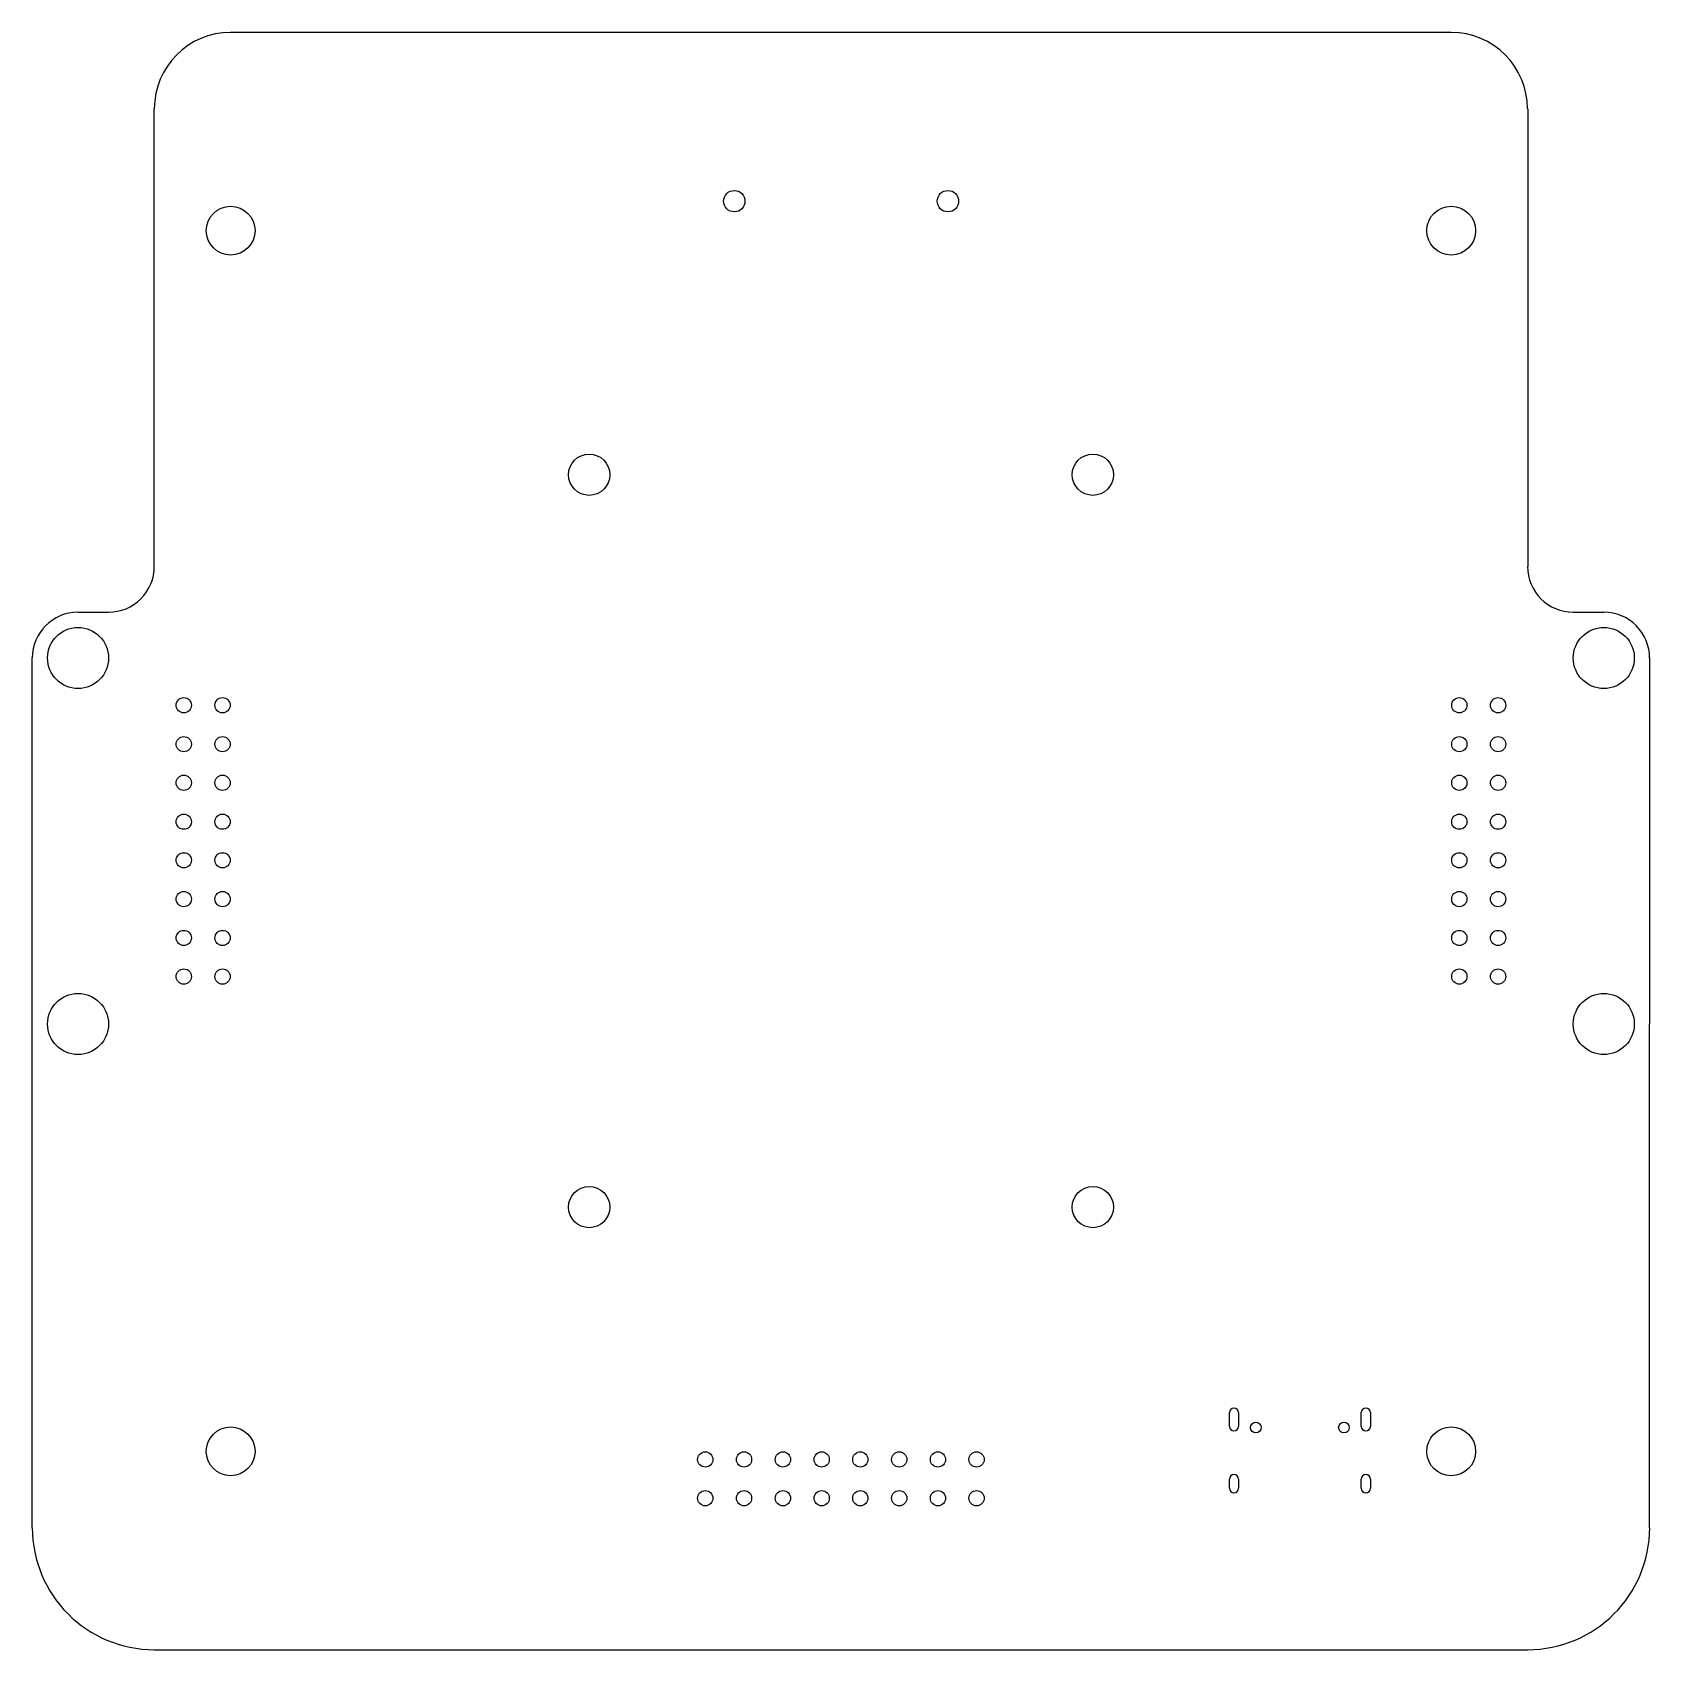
# Model space of a CAD drawing. Header units: millimetres. Extents: x 85 to 191, y -143 to -37.
import ezdxf

# ---------------------------------------------------------------- set-up
doc = ezdxf.new("R2010")
doc.units = ezdxf.units.MM

msp = doc.modelspace()

# ---------------------------------------------------------------- linework, layer by layer
at = {"color": 7, "linetype": 'Continuous', "lineweight": 25}
for p, q in [((98.42, -36.92), (178.42, -36.92)), ((93.42, -71.93), (93.42, -41.93)), ((183.43, -41.93), (183.43, -71.93)), ((88.41, -74.92), (90.42, -74.92)), ((186.42, -74.92), (188.42, -74.92)), ((85.42, -134.93), (85.42, -77.93)), ((191.42, -77.93), (191.42, -101.92)), ((191.42, -134.93), (191.42, -101.92)), ((163.88, -128.29), (163.88, -127.39)), ((164.48, -127.39), (164.48, -128.29)), ((172.52, -128.29), (172.52, -127.39)), ((173.12, -127.39), (173.12, -128.29)), ((163.88, -132.35), (163.88, -131.75)), ((164.48, -131.75), (164.48, -132.35)), ((172.52, -132.35), (172.52, -131.75)), ((173.12, -131.75), (173.12, -132.35)), ((93.42, -142.93), (183.43, -142.93))]:
    msp.add_line(p, q, dxfattribs=at)
for centre, radius in [((131.43, -47.99), 0.7), ((145.43, -47.99), 0.7), ((98.42, -49.92), 1.6), ((178.42, -49.92), 1.6), ((121.92, -65.92), 1.35), ((154.93, -65.92), 1.35), ((88.42, -77.93), 2), ((188.42, -77.93), 2), ((95.35, -81.03), 0.5), ((97.89, -81.03), 0.5), ((178.95, -81.03), 0.5), ((181.49, -81.03), 0.5), ((95.35, -83.58), 0.5), ((97.89, -83.58), 0.5), ((178.95, -83.58), 0.5), ((181.49, -83.58), 0.5), ((95.35, -86.11), 0.5), ((97.89, -86.11), 0.5), ((178.95, -86.11), 0.5), ((181.49, -86.11), 0.5), ((95.35, -88.66), 0.5), ((97.89, -88.66), 0.5), ((178.95, -88.66), 0.5), ((181.49, -88.66), 0.5), ((95.35, -91.19), 0.5), ((97.89, -91.19), 0.5), ((178.95, -91.19), 0.5), ((181.49, -91.19), 0.5), ((95.35, -93.73), 0.5), ((97.89, -93.73), 0.5), ((178.95, -93.73), 0.5), ((181.49, -93.73), 0.5), ((95.35, -96.28), 0.5), ((97.89, -96.28), 0.5), ((178.95, -96.28), 0.5), ((181.49, -96.28), 0.5), ((95.35, -98.81), 0.5), ((97.89, -98.81), 0.5), ((178.95, -98.81), 0.5), ((181.49, -98.81), 0.5), ((88.42, -101.92), 2), ((188.42, -101.92), 2), ((121.92, -113.92), 1.35), ((154.93, -113.92), 1.35), ((165.61, -128.37), 0.35), ((171.39, -128.37), 0.35), ((98.42, -129.93), 1.6), ((178.42, -129.93), 1.6), ((129.53, -130.46), 0.5), ((132.07, -130.46), 0.5), ((134.62, -130.46), 0.5), ((137.16, -130.46), 0.5), ((139.69, -130.46), 0.5), ((142.24, -130.46), 0.5), ((144.78, -130.46), 0.5), ((147.31, -130.46), 0.5), ((129.53, -133), 0.5), ((132.07, -133), 0.5), ((134.62, -133), 0.5), ((137.16, -133), 0.5), ((139.69, -133), 0.5), ((142.24, -133), 0.5), ((144.78, -133), 0.5), ((147.31, -133), 0.5)]:
    msp.add_circle(centre, radius, dxfattribs=at)
for centre, radius, start, end in [((98.42, -41.93), 5, 90, 180), ((178.42, -41.93), 5, 360, 90), ((90.42, -71.93), 3, 269.9993, 0.0007), ((186.42, -71.93), 3, 180.0003, 269.9996), ((88.42, -77.93), 3, 90.2151, 179.9993), ((188.42, -77.93), 3, 359.8673, 90.0002), ((164.18, -127.39), 0.3, 0, 180), ((172.82, -127.39), 0.3, 0, 180), ((164.18, -128.29), 0.3, 180, 0), ((172.82, -128.29), 0.3, 180, 360), ((164.18, -131.75), 0.3, 0, 180), ((164.18, -132.35), 0.3, 180, 0), ((172.82, -131.75), 0.3, 0, 180), ((172.82, -132.35), 0.3, 180, 0), ((93.42, -134.93), 8, 180, 270), ((183.43, -134.93), 8, 270, 0)]:
    msp.add_arc(centre, radius, start, end, dxfattribs=at)

doc.saveas('drawing.dxf')
